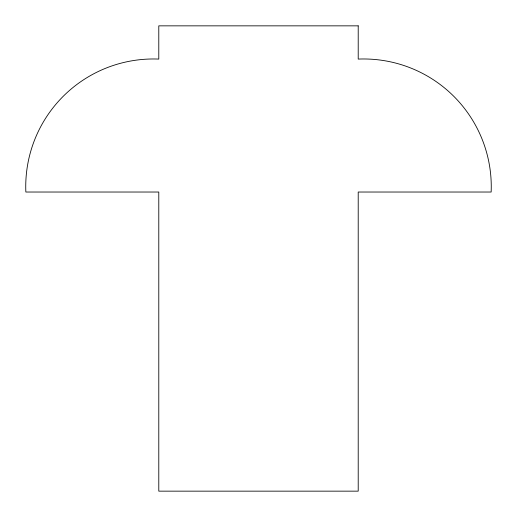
<?xml version="1.0" encoding="UTF-8"?>
<svg xmlns="http://www.w3.org/2000/svg" width="517" height="517" viewBox="0 0 517 517"><rect width="100%" height="100%" fill="white"/><g stroke="black" fill="none" stroke-linecap="round" stroke-linejoin="round"><path stroke-width="0.78" d="M358.21 25.85L158.79 25.85L158.79 59.087A127.712 127.712 0 0 0 25.85 192.027L158.79 192.027L158.79 491.15L358.21 491.15L358.21 192.027L491.15 192.027A127.712 127.712 0 0 0 358.21 59.087L358.21 25.85"/></g></svg>
